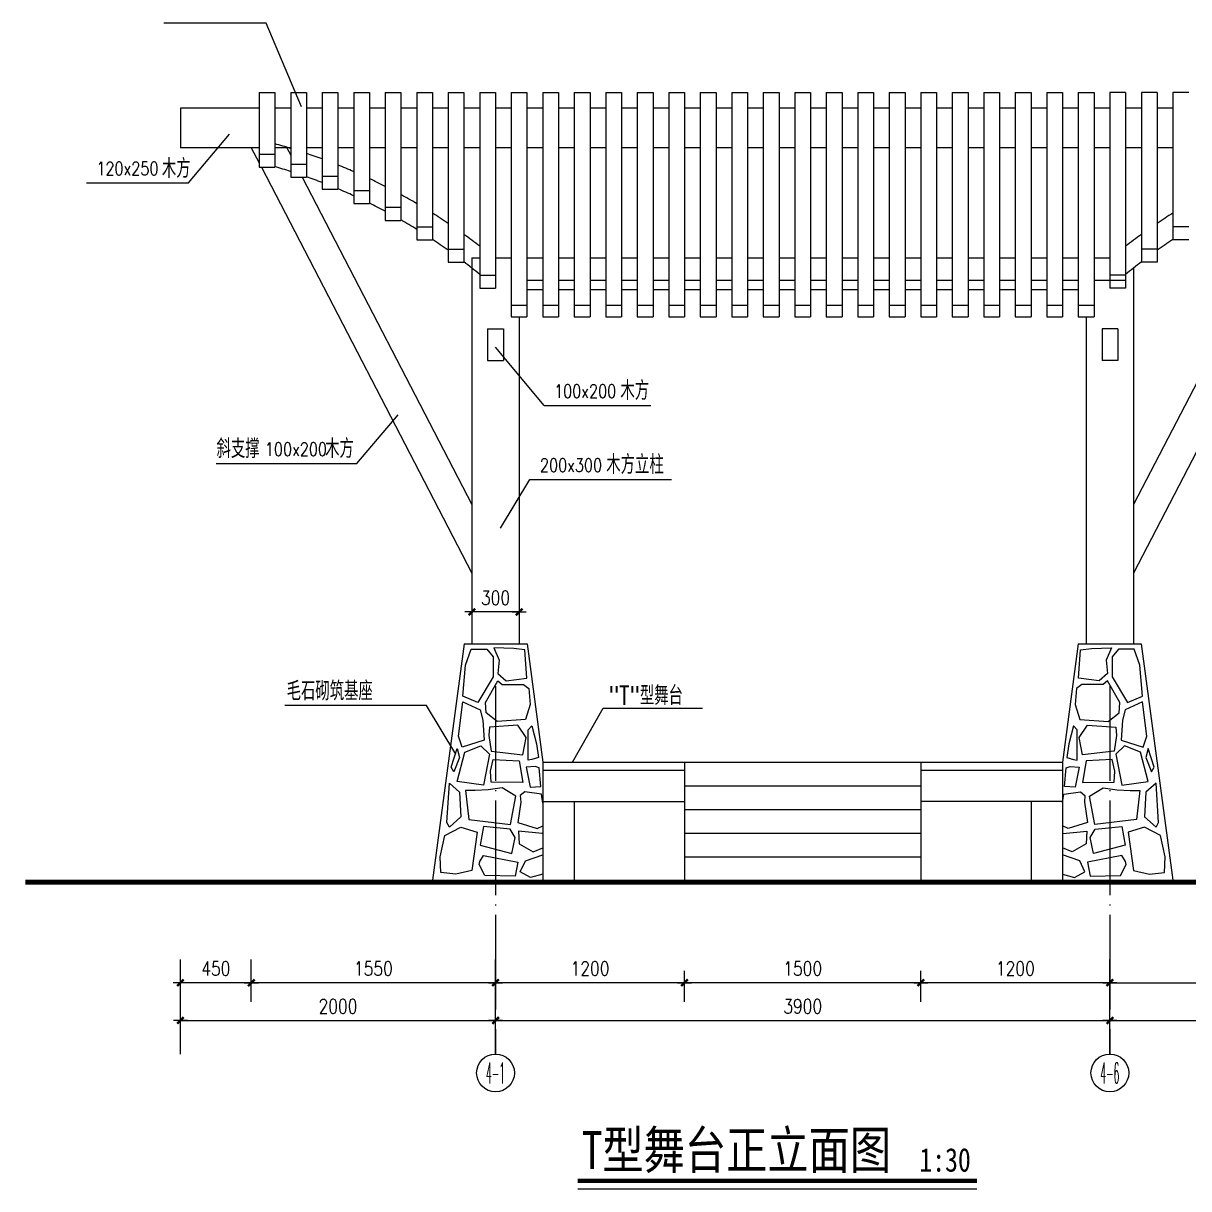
# Model space of a CAD drawing. Extents: x 594538 to 606574, y -114484 to -98989.
# Drawn here: x 594538 to 601937, y -113283 to -105887 of the extents above; entities that cross this region are included whole.
import ezdxf
from ezdxf.enums import TextEntityAlignment as Align

# ---------------------------------------------------------------- set-up
doc = ezdxf.new("R2010")
doc.units = 0
doc.header["$LTSCALE"] = 300
doc.header["$MEASUREMENT"] = 0
doc.header["$PDMODE"] = 3
doc.linetypes.add('DOTE', pattern=[2.42, 2, -0.2, 0.02, -0.2])
doc.layers.get('0').update_dxf_attribs({"linetype": 'CONTINUOUS'})
doc.layers.get('DEFPOINTS').update_dxf_attribs({"linetype": 'CONTINUOUS'})
for name, color, linetype in [('AXIS', 3, 'CONTINUOUS'), ('AXIS_TEXT', 7, 'CONTINUOUS'), ('CU', 255, 'CONTINUOUS'), ('DOTE', 1, 'DOTE'), ('PUB_DIM', 200, 'CONTINUOUS'), ('PUB_TEXT', 7, 'CONTINUOUS'), ('木构架', 73, 'CONTINUOUS'), ('柱', 2, 'CONTINUOUS'), ('石头', 44, 'CONTINUOUS')]:
    doc.layers.add(name, color=color, linetype=linetype)
doc.styles.add('-黑体', font='SIMHEI.TTF', dxfattribs={"width": 0.8})
doc.styles.add('_HT', font='txt.shx', dxfattribs={"width": 0.8, "bigfont": 'HT.shx'})
doc.styles.add('COMPLEX', font='COMPLEX')
doc.styles.add('DIM_FONT', font='SIMPLEX.shx', dxfattribs={"width": 0.8})
doc.dimstyles.new('AXIS30', dxfattribs={"dimscale": 0.3, "dimtxt": 300, "dimasz": 1, "dimexe": 250, "dimexo": 300, "dimgap": 150, "dimtad": 1, "dimdec": 0, "dimzin": 0, "dimtxsty": 'DIM_FONT', "dimblk": '_DIMX', "dimblk1": 'DOTSMALL', "dimblk2": 'DOTSMALL', "dimcen": 150, "dimse1": 1, "dimse2": 1, "dimclrt": 7, "dimazin": 3, "dimtfac": 150, "dimtdec": 0, "dimtix": 1, "dimtmove": 0, "dimatfit": 3, "dimtolj": 1, "dimtzin": 0})
doc.dimstyles.new('DIMN30', dxfattribs={"dimscale": 0.3, "dimtxt": 300, "dimasz": 1, "dimexe": 250, "dimexo": 300, "dimgap": 150, "dimtad": 1, "dimdec": 0, "dimzin": 0, "dimtxsty": 'DIM_FONT', "dimblk": '_DIMX', "dimblk1": 'DOTSMALL', "dimblk2": 'DOTSMALL', "dimcen": 150, "dimclrt": 7, "dimazin": 3, "dimtfac": 150, "dimtdec": 0, "dimtix": 1, "dimtmove": 0, "dimatfit": 3, "dimtolj": 1, "dimtzin": 0})

# ---------------------------------------------------------------- blocks, each defined once
blk = doc.blocks.new('_DIMX')
blk.add_line((-150, 0), (150, 0))
at = {"const_width": 50}
blk.add_lwpolyline([(-70, -70), (70, 70)], dxfattribs=at)
blk = doc.blocks.new('*D30')
at = {"color": 0, "linetype": 'BYBLOCK'}
blk.add_line((606177.1, -114446.1), (605877.7, -114446.1), dxfattribs=at)
at = {"layer": 'DEFPOINTS', "color": 0, "linetype": 'BYBLOCK'}
for p in [(605877.4, -113446.1), (606177.4, -113446.1), (605877.4, -114446.1)]:
    blk.add_point(p, dxfattribs=at)
at = {"color": 0, "linetype": 'BYBLOCK', "xscale": 0.3, "yscale": 0.3, "zscale": 0.3}
for p, rotation in [((605877.4, -114446.1), 179.9999999999972), ((606177.4, -114446.1), 359.9999999999973)]:
    blk.add_blockref('_DIMX', p, dxfattribs=dict(at, rotation=rotation))
at = {"color": 7, "linetype": 'BYBLOCK', "insert": (606027.4, -114356.1), "char_height": 90, "attachment_point": 5, "style": 'DIM_FONT'}
blk.add_mtext('\\A1;300', dxfattribs=at)
blk = doc.blocks.new('_DOTSMALL')
at = {"color": 0, "linetype": 'BYBLOCK', "const_width": 0.5}
blk.add_lwpolyline([(-0.0625, 0, 1), (0.0625, 0, 1)], format="xyb", close=True, dxfattribs=at)
blk = doc.blocks.new('_AXISO')
blk.add_circle((0, 0), 0.5)
at = {"layer": 'AXIS_TEXT', "style": 'COMPLEX', "width": 1.041667}
blk.add_attdef('A', text='', height=0.56, dxfattribs=at).set_placement((-0.25, -0.28), (0.25, -0.28), align=Align.FIT)
blk = doc.blocks.new('*D161')
at = {"color": 0, "linetype": 'BYBLOCK'}
for p, q in [((601230.4, -122745.1), (601230.4, -122548.8)), ((602430.4, -122745.1), (602430.4, -122548.8)), ((602430.1, -122623.8), (601230.7, -122623.8))]:
    blk.add_line(p, q, dxfattribs=at)
at = {"layer": 'DEFPOINTS', "color": 0, "linetype": 'BYBLOCK'}
for p in [(601230.4, -122623.8), (601230.4, -122835.1), (602430.4, -122835.1)]:
    blk.add_point(p, dxfattribs=at)
at = {"color": 0, "linetype": 'BYBLOCK', "xscale": 0.3, "yscale": 0.3, "zscale": 0.3, "rotation": 180}
blk.add_blockref('_DIMX', (601230.4, -122623.8), dxfattribs=at)
at = {"color": 0, "linetype": 'BYBLOCK', "xscale": 0.3, "yscale": 0.3, "zscale": 0.3}
blk.add_blockref('_DIMX', (602430.4, -122623.8), dxfattribs=at)
at = {"color": 7, "linetype": 'BYBLOCK', "insert": (601830.4, -122533.8), "char_height": 90, "attachment_point": 5, "style": 'DIM_FONT'}
blk.add_mtext('\\A1;1200', dxfattribs=at)
blk = doc.blocks.new('*D162')
at = {"color": 0, "linetype": 'BYBLOCK'}
for p, q in [((599730.4, -122745.1), (599730.4, -122548.8)), ((601230.4, -122745.1), (601230.4, -122548.8)), ((601230.1, -122623.8), (599730.7, -122623.8))]:
    blk.add_line(p, q, dxfattribs=at)
at = {"layer": 'DEFPOINTS', "color": 0, "linetype": 'BYBLOCK'}
for p in [(599730.4, -122623.8), (599730.4, -122835.1), (601230.4, -122835.1)]:
    blk.add_point(p, dxfattribs=at)
at = {"color": 0, "linetype": 'BYBLOCK', "xscale": 0.3, "yscale": 0.3, "zscale": 0.3, "rotation": 180}
blk.add_blockref('_DIMX', (599730.4, -122623.8), dxfattribs=at)
at = {"color": 0, "linetype": 'BYBLOCK', "xscale": 0.3, "yscale": 0.3, "zscale": 0.3}
blk.add_blockref('_DIMX', (601230.4, -122623.8), dxfattribs=at)
at = {"color": 7, "linetype": 'BYBLOCK', "insert": (600480.4, -122533.8), "char_height": 90, "attachment_point": 5, "style": 'DIM_FONT'}
blk.add_mtext('\\A1;1500', dxfattribs=at)
blk = doc.blocks.new('*D163')
at = {"color": 0, "linetype": 'BYBLOCK'}
for p, q in [((598530.4, -122745.1), (598530.4, -122548.8)), ((599730.4, -122745.1), (599730.4, -122548.8)), ((599730.1, -122623.8), (598530.7, -122623.8))]:
    blk.add_line(p, q, dxfattribs=at)
at = {"layer": 'DEFPOINTS', "color": 0, "linetype": 'BYBLOCK'}
for p in [(598530.4, -122623.8), (598530.4, -122835.1), (599730.4, -122835.1)]:
    blk.add_point(p, dxfattribs=at)
at = {"color": 0, "linetype": 'BYBLOCK', "xscale": 0.3, "yscale": 0.3, "zscale": 0.3, "rotation": 180}
blk.add_blockref('_DIMX', (598530.4, -122623.8), dxfattribs=at)
at = {"color": 0, "linetype": 'BYBLOCK', "xscale": 0.3, "yscale": 0.3, "zscale": 0.3}
blk.add_blockref('_DIMX', (599730.4, -122623.8), dxfattribs=at)
at = {"color": 7, "linetype": 'BYBLOCK', "insert": (599130.4, -122533.8), "char_height": 90, "attachment_point": 5, "style": 'DIM_FONT'}
blk.add_mtext('\\A1;1200', dxfattribs=at)
blk = doc.blocks.new('*D164')
at = {"color": 0, "linetype": 'BYBLOCK'}
blk.add_line((595536.5, -112215.5), (597535.9, -112215.5), dxfattribs=at)
at = {"layer": 'DEFPOINTS', "color": 0, "linetype": 'BYBLOCK'}
for p in [(597536.2, -112215.5), (595536.2, -113215.5), (597536.2, -113215.5)]:
    blk.add_point(p, dxfattribs=at)
at = {"color": 0, "linetype": 'BYBLOCK', "xscale": 0.3, "yscale": 0.3, "zscale": 0.3, "rotation": 180}
blk.add_blockref('_DIMX', (595536.2, -112215.5), dxfattribs=at)
at = {"color": 0, "linetype": 'BYBLOCK', "xscale": 0.3, "yscale": 0.3, "zscale": 0.3}
blk.add_blockref('_DIMX', (597536.2, -112215.5), dxfattribs=at)
at = {"color": 7, "linetype": 'BYBLOCK', "insert": (596536.2, -112125.5), "char_height": 90, "attachment_point": 5, "style": 'DIM_FONT'}
blk.add_mtext('\\A1;2000', dxfattribs=at)
blk = doc.blocks.new('*D165')
at = {"color": 0, "linetype": 'BYBLOCK'}
blk.add_line((597536.5, -112215.5), (601435.9, -112215.5), dxfattribs=at)
at = {"layer": 'DEFPOINTS', "color": 0, "linetype": 'BYBLOCK'}
for p in [(601436.2, -112215.5), (597536.2, -113215.5), (601436.2, -113215.5)]:
    blk.add_point(p, dxfattribs=at)
at = {"color": 0, "linetype": 'BYBLOCK', "xscale": 0.3, "yscale": 0.3, "zscale": 0.3, "rotation": 180}
blk.add_blockref('_DIMX', (597536.2, -112215.5), dxfattribs=at)
at = {"color": 0, "linetype": 'BYBLOCK', "xscale": 0.3, "yscale": 0.3, "zscale": 0.3}
blk.add_blockref('_DIMX', (601436.2, -112215.5), dxfattribs=at)
at = {"color": 7, "linetype": 'BYBLOCK', "insert": (599486.2, -112125.5), "char_height": 90, "attachment_point": 5, "style": 'DIM_FONT'}
blk.add_mtext('\\A1;3900', dxfattribs=at)
blk = doc.blocks.new('*D166')
at = {"color": 0, "linetype": 'BYBLOCK'}
blk.add_line((601436.5, -112215.5), (603435.9, -112215.5), dxfattribs=at)
at = {"layer": 'DEFPOINTS', "color": 0, "linetype": 'BYBLOCK'}
for p in [(603436.2, -112215.5), (601436.2, -113215.5), (603436.2, -113215.5)]:
    blk.add_point(p, dxfattribs=at)
at = {"color": 0, "linetype": 'BYBLOCK', "xscale": 0.3, "yscale": 0.3, "zscale": 0.3, "rotation": 180}
blk.add_blockref('_DIMX', (601436.2, -112215.5), dxfattribs=at)
at = {"color": 0, "linetype": 'BYBLOCK', "xscale": 0.3, "yscale": 0.3, "zscale": 0.3}
blk.add_blockref('_DIMX', (603436.2, -112215.5), dxfattribs=at)
at = {"color": 7, "linetype": 'BYBLOCK', "insert": (602436.2, -112125.5), "char_height": 90, "attachment_point": 5, "style": 'DIM_FONT'}
blk.add_mtext('\\A1;2000', dxfattribs=at)
blk = doc.blocks.new('*D168')
at = {"color": 0, "linetype": 'BYBLOCK'}
blk.add_line((601436.5, -111978.3), (602985.9, -111978.3), dxfattribs=at)
at = {"layer": 'DEFPOINTS', "color": 0, "linetype": 'BYBLOCK'}
for p in [(602986.2, -111978.3), (601436.2, -112978.3), (602986.2, -112978.3)]:
    blk.add_point(p, dxfattribs=at)
at = {"color": 0, "linetype": 'BYBLOCK', "xscale": 0.3, "yscale": 0.3, "zscale": 0.3, "rotation": 180}
blk.add_blockref('_DIMX', (601436.2, -111978.3), dxfattribs=at)
at = {"color": 0, "linetype": 'BYBLOCK', "xscale": 0.3, "yscale": 0.3, "zscale": 0.3}
blk.add_blockref('_DIMX', (602986.2, -111978.3), dxfattribs=at)
at = {"color": 7, "linetype": 'BYBLOCK', "insert": (602211.2, -111888.3), "char_height": 90, "attachment_point": 5, "style": 'DIM_FONT'}
blk.add_mtext('\\A1;1550', dxfattribs=at)
blk = doc.blocks.new('*D170')
at = {"color": 0, "linetype": 'BYBLOCK'}
blk.add_line((597535.3, -111976), (595985.9, -111976), dxfattribs=at)
at = {"layer": 'DEFPOINTS', "color": 0, "linetype": 'BYBLOCK'}
for p in [(595985.6, -111976), (595985.6, -112976), (597535.6, -112976)]:
    blk.add_point(p, dxfattribs=at)
at = {"color": 0, "linetype": 'BYBLOCK', "xscale": 0.3, "yscale": 0.3, "zscale": 0.3, "rotation": 180}
blk.add_blockref('_DIMX', (595985.6, -111976), dxfattribs=at)
at = {"color": 0, "linetype": 'BYBLOCK', "xscale": 0.3, "yscale": 0.3, "zscale": 0.3}
blk.add_blockref('_DIMX', (597535.6, -111976), dxfattribs=at)
at = {"color": 7, "linetype": 'BYBLOCK', "insert": (596760.6, -111886), "char_height": 90, "attachment_point": 5, "style": 'DIM_FONT'}
blk.add_mtext('\\A1;1550', dxfattribs=at)
blk = doc.blocks.new('*D171')
at = {"color": 0, "linetype": 'BYBLOCK'}
blk.add_line((595985.3, -111976), (595535.9, -111976), dxfattribs=at)
at = {"layer": 'DEFPOINTS', "color": 0, "linetype": 'BYBLOCK'}
for p in [(595535.6, -111976), (595535.6, -112976), (595985.6, -112976)]:
    blk.add_point(p, dxfattribs=at)
at = {"color": 0, "linetype": 'BYBLOCK', "xscale": 0.3, "yscale": 0.3, "zscale": 0.3, "rotation": 180}
blk.add_blockref('_DIMX', (595535.6, -111976), dxfattribs=at)
at = {"color": 0, "linetype": 'BYBLOCK', "xscale": 0.3, "yscale": 0.3, "zscale": 0.3}
blk.add_blockref('_DIMX', (595985.6, -111976), dxfattribs=at)
at = {"color": 7, "linetype": 'BYBLOCK', "insert": (595760.6, -111886), "char_height": 90, "attachment_point": 5, "style": 'DIM_FONT'}
blk.add_mtext('\\A1;450', dxfattribs=at)

msp = doc.modelspace()

# ---------------------------------------------------------------- linework, layer by layer
at = {"layer": 'AXIS'}
for p, q in [((595985.8, -106676), (596035.9, -106772.6)), ((596211.1, -106676), (596235.9, -106723.8)), ((596049.9, -106799.6), (597386.2, -109376)), ((602922.5, -106799.6), (601586.2, -109376)), ((596308.2, -106863.2), (597386.2, -108941.6)), ((602664.2, -106863.2), (601586.2, -108941.6)), ((595536.2, -112428.6), (595536.2, -111828.6)), ((595985.6, -112097.3), (595985.6, -111828.6)), ((597536.2, -112428.6), (597536.2, -111828.6)), ((601436.2, -112428.6), (601436.2, -111828.6))]:
    msp.add_line(p, q, dxfattribs=at)
at = {"layer": 'CU'}
msp.add_line((594551.9, -111326), (605336.8, -111326), dxfattribs=at)
at = {"layer": 'CU', "const_width": 27}
msp.add_lwpolyline([(594551.9, -111339.5), (605336.8, -111339.5)], dxfattribs=at)
at = {"layer": 'DOTE'}
for p, q in [((597536.2, -110093.6), (597536.2, -112428.6)), ((601436.2, -110093.6), (601436.2, -112428.6))]:
    msp.add_line(p, q, dxfattribs=at)
at = {"layer": 'PUB_DIM'}
for p, q in [((596079.3, -105886.6), (595431.4, -105886.6)), ((596304, -106417.7), (596079.3, -105886.6)), ((595586.7, -106898.4), (595848.2, -106589.6)), ((594938.8, -106898.4), (595586.7, -106898.4)), ((597844.6, -108311.8), (597536.9, -107941.8)), ((596656.4, -108680.1), (596917.9, -108371.4)), ((597844.6, -108311.8), (598521.9, -108311.8)), ((595763.4, -108680.1), (596656.4, -108680.1)), ((597567.6, -109091.3), (597754.8, -108781.4)), ((597754.8, -108781.4), (598654, -108781.4)), ((597097.3, -110216.1), (596198.1, -110216.1)), ((597284.4, -110526.1), (597097.3, -110216.1)), ((598025.6, -110576), (598218.8, -110233.6)), ((598218.8, -110233.6), (598849, -110233.6))]:
    msp.add_line(p, q, dxfattribs=at)
at = {"layer": '木构架'}
for p, q in [((596035.9, -106326), (596035.9, -106799.6)), ((596035.9, -106326), (596135.9, -106326)), ((596135.9, -106326), (596135.9, -106799.6)), ((596235.9, -106326), (596235.9, -106863.2)), ((596235.9, -106326), (596335.9, -106326)), ((596335.9, -106326), (596335.9, -106863.2)), ((596435.9, -106326), (596435.9, -106940.1)), ((596435.9, -106326), (596535.9, -106326)), ((596535.9, -106326), (596535.9, -106940.1)), ((596635.9, -106326), (596635.9, -107031)), ((596635.9, -106326), (596735.9, -106326)), ((596735.9, -106326), (596735.9, -107031)), ((596835.9, -106326), (596835.9, -107137.4)), ((596835.9, -106326), (596935.9, -106326)), ((596935.9, -106326), (596935.9, -107137.4)), ((597035.9, -106326), (597035.9, -107260.7)), ((597035.9, -106326), (597135.9, -106326)), ((597135.9, -106326), (597135.9, -107260.7)), ((597235.9, -106326), (597235.9, -107403.2)), ((597235.9, -106326), (597335.9, -106326)), ((597335.9, -106326), (597335.9, -107403.2)), ((597435.9, -106326), (597435.9, -107567.9)), ((597435.9, -106326), (597535.9, -106326)), ((597535.9, -106326), (597535.9, -107567.9)), ((597635.9, -106326), (597635.9, -107749.2)), ((597635.9, -106326), (597735.9, -106326)), ((597735.9, -106326), (597735.9, -107749.2)), ((597835.9, -106326), (597835.9, -107749.2)), ((597835.9, -106326), (597935.9, -106326)), ((597935.9, -106326), (597935.9, -107749.2)), ((598035.9, -106326), (598035.9, -107749.2)), ((598035.9, -106326), (598135.9, -106326)), ((598135.9, -106326), (598135.9, -107749.2)), ((598235.9, -106326), (598235.9, -107749.2)), ((598235.9, -106326), (598335.9, -106326)), ((598335.9, -106326), (598335.9, -107749.2)), ((598435.9, -106326), (598435.9, -107749.2)), ((598435.9, -106326), (598535.9, -106326)), ((598535.9, -106326), (598535.9, -107749.2)), ((598635.9, -106326), (598635.9, -107749.2)), ((598635.9, -106326), (598735.9, -106326)), ((598735.9, -106326), (598735.9, -107749.2)), ((598835.9, -106326), (598835.9, -107749.2)), ((598835.9, -106326), (598935.9, -106326)), ((598935.9, -106326), (598935.9, -107749.2)), ((599035.9, -106326), (599035.9, -107749.2)), ((599035.9, -106326), (599135.9, -106326)), ((599135.9, -106326), (599135.9, -107749.2)), ((599235.9, -106326), (599235.9, -107749.2)), ((599235.9, -106326), (599335.9, -106326)), ((599335.9, -106326), (599335.9, -107749.2)), ((599435.9, -106326), (599435.9, -107749.2)), ((599435.9, -106326), (599535.9, -106326)), ((599535.9, -106326), (599535.9, -107749.2)), ((599635.9, -106326), (599635.9, -107749.2)), ((599635.9, -106326), (599735.9, -106326)), ((599735.9, -106326), (599735.9, -107749.2)), ((599835.9, -106326), (599835.9, -107749.2)), ((599835.9, -106326), (599935.9, -106326)), ((599935.9, -106326), (599935.9, -107749.2)), ((600035.9, -106326), (600035.9, -107749.2)), ((600035.9, -106326), (600135.9, -106326)), ((600135.9, -106326), (600135.9, -107749.2)), ((600235.9, -106326), (600235.9, -107749.2)), ((600235.9, -106326), (600335.9, -106326)), ((600335.9, -106326), (600335.9, -107749.2)), ((600435.9, -106326), (600435.9, -107749.2)), ((600435.9, -106326), (600535.9, -106326)), ((600535.9, -106326), (600535.9, -107749.2)), ((600635.9, -106326), (600635.9, -107749.2)), ((600635.9, -106326), (600735.9, -106326)), ((600735.9, -106326), (600735.9, -107749.2)), ((600835.9, -106326), (600835.9, -107749.2)), ((600835.9, -106326), (600935.9, -106326)), ((600935.9, -106326), (600935.9, -107749.2)), ((601035.9, -106326), (601035.9, -107749.2)), ((601035.9, -106326), (601135.9, -106326)), ((601135.9, -106326), (601135.9, -107749.2)), ((601235.9, -106326), (601235.9, -107749.2)), ((601235.9, -106326), (601335.9, -106326)), ((601335.9, -106326), (601335.9, -107749.2)), ((601435.9, -106326), (601435.9, -107567.9)), ((601535.9, -106326), (601435.9, -106326)), ((601535.9, -106326), (601535.9, -107567.9)), ((601636.5, -106326), (601636.5, -107403.2)), ((601736.5, -106326), (601636.5, -106326)), ((601736.5, -106326), (601736.5, -107403.2)), ((601836.5, -106326), (601836.5, -107260.7)), ((601936.5, -106326), (601836.5, -106326)), ((595535.8, -106426), (595535.8, -106676)), ((596035.9, -106426), (595535.8, -106426)), ((596035.9, -106426), (595935.9, -106426)), ((596235.9, -106426), (596135.9, -106426)), ((596435.9, -106426), (596335.9, -106426)), ((596635.9, -106426), (596535.9, -106426)), ((596835.9, -106426), (596735.9, -106426)), ((597035.9, -106426), (596935.9, -106426)), ((597235.9, -106426), (597135.9, -106426)), ((597435.9, -106426), (597335.9, -106426)), ((597635.9, -106426), (597535.9, -106426)), ((597835.9, -106426), (597735.9, -106426)), ((598035.9, -106426), (597935.9, -106426)), ((598235.9, -106426), (598135.9, -106426)), ((598435.9, -106426), (598335.9, -106426)), ((598635.9, -106426), (598535.9, -106426)), ((598835.9, -106426), (598735.9, -106426)), ((599035.9, -106426), (598935.9, -106426)), ((599235.9, -106426), (599135.9, -106426)), ((599435.9, -106426), (599335.9, -106426)), ((599635.9, -106426), (599535.9, -106426)), ((599835.9, -106426), (599735.9, -106426)), ((600035.9, -106426), (599935.9, -106426)), ((600235.9, -106426), (600135.9, -106426)), ((600435.9, -106426), (600335.9, -106426)), ((600635.9, -106426), (600535.9, -106426)), ((600835.9, -106426), (600735.9, -106426)), ((601035.9, -106426), (600935.9, -106426)), ((601235.9, -106426), (601135.9, -106426)), ((601436.5, -106426), (601335.9, -106426)), ((601636.5, -106426), (601536.5, -106426)), ((601836.5, -106426), (601736.5, -106426)), ((596035.9, -106676), (595535.8, -106676)), ((596035.9, -106676), (595935.9, -106676)), ((596235.9, -106676), (596135.9, -106676)), ((596435.9, -106676), (596335.9, -106676)), ((596635.9, -106676), (596535.9, -106676)), ((596835.9, -106676), (596735.9, -106676)), ((597035.9, -106676), (596935.9, -106676)), ((597235.9, -106676), (597135.9, -106676)), ((597435.9, -106676), (597335.9, -106676)), ((597635.9, -106676), (597535.9, -106676)), ((597835.9, -106676), (597735.9, -106676)), ((598035.9, -106676), (597935.9, -106676)), ((598235.9, -106676), (598135.9, -106676)), ((598435.9, -106676), (598335.9, -106676)), ((598635.9, -106676), (598535.9, -106676)), ((598835.9, -106676), (598735.9, -106676)), ((599035.9, -106676), (598935.9, -106676)), ((599235.9, -106676), (599135.9, -106676)), ((599435.9, -106676), (599335.9, -106676)), ((599635.9, -106676), (599535.9, -106676)), ((599835.9, -106676), (599735.9, -106676)), ((600035.9, -106676), (599935.9, -106676)), ((600235.9, -106676), (600135.9, -106676)), ((600435.9, -106676), (600335.9, -106676)), ((600635.9, -106676), (600535.9, -106676)), ((600835.9, -106676), (600735.9, -106676)), ((601035.9, -106676), (600935.9, -106676)), ((601235.9, -106676), (601135.9, -106676)), ((601436.5, -106676), (601335.9, -106676)), ((601636.5, -106676), (601536.5, -106676)), ((601836.5, -106676), (601736.5, -106676)), ((596035.9, -106716.4), (596135.9, -106716.4)), ((596035.9, -106799.6), (596135.9, -106799.6)), ((596235.9, -106780), (596335.9, -106780)), ((596235.9, -106863.2), (596335.9, -106863.2)), ((596435.9, -106856.9), (596535.9, -106856.9)), ((596435.9, -106940.1), (596535.9, -106940.1)), ((596635.9, -106947.8), (596735.9, -106947.8)), ((596635.9, -107031), (596735.9, -107031)), ((596835.9, -107054.2), (596935.9, -107054.2)), ((596835.9, -107137.4), (596935.9, -107137.4)), ((597035.9, -107177.5), (597135.9, -107177.5)), ((601936.5, -107177.5), (601836.5, -107177.5)), ((597035.9, -107260.7), (597135.9, -107260.7)), ((601936.5, -107260.7), (601836.5, -107260.7)), ((597235.9, -107320), (597335.9, -107320)), ((601736.5, -107320), (601636.5, -107320)), ((597235.9, -107403.2), (597335.9, -107403.2)), ((597386.2, -107376), (597386.2, -109825)), ((597386.2, -107376), (597435.9, -107376)), ((597535.9, -107376), (597635.9, -107376)), ((597735.9, -107376), (597835.9, -107376)), ((597935.9, -107376), (598035.9, -107376)), ((598135.9, -107376), (598235.9, -107376)), ((598335.9, -107376), (598435.9, -107376)), ((598535.9, -107376), (598635.9, -107376)), ((598735.9, -107376), (598835.9, -107376)), ((598935.9, -107376), (599035.9, -107376)), ((599135.9, -107376), (599235.9, -107376)), ((599335.9, -107376), (599435.9, -107376)), ((599535.9, -107376), (599635.9, -107376)), ((599735.9, -107376), (599835.9, -107376)), ((599935.9, -107376), (600035.9, -107376)), ((600135.9, -107376), (600235.9, -107376)), ((600335.9, -107376), (600435.9, -107376)), ((600535.9, -107376), (600635.9, -107376)), ((600735.9, -107376), (600835.9, -107376)), ((600935.9, -107376), (601035.9, -107376)), ((601135.9, -107376), (601235.9, -107376)), ((601335.9, -107376), (601436.5, -107376)), ((601736.5, -107403.2), (601636.5, -107403.2)), ((597435.9, -107484.7), (597535.9, -107484.7)), ((601535.9, -107484.7), (601435.9, -107484.7)), ((601586.2, -107440.1), (601586.2, -109826)), ((597435.9, -107567.9), (597535.9, -107567.9)), ((597735.9, -107516), (597835.9, -107516)), ((597935.9, -107516), (598035.9, -107516)), ((598135.9, -107516), (598235.9, -107516)), ((598335.9, -107516), (598435.9, -107516)), ((598535.9, -107516), (598635.9, -107516)), ((598735.9, -107516), (598835.9, -107516)), ((598935.9, -107516), (599035.9, -107516)), ((599135.9, -107516), (599235.9, -107516)), ((599335.9, -107516), (599435.9, -107516)), ((599535.9, -107516), (599635.9, -107516)), ((599735.9, -107516), (599835.9, -107516)), ((599935.9, -107516), (600035.9, -107516)), ((600135.9, -107516), (600235.9, -107516)), ((600335.9, -107516), (600435.9, -107516)), ((600535.9, -107516), (600635.9, -107516)), ((600735.9, -107516), (600835.9, -107516)), ((600935.9, -107516), (601035.9, -107516)), ((601135.9, -107516), (601235.9, -107516)), ((601335.9, -107516), (601535.9, -107516)), ((601535.9, -107567.9), (601435.9, -107567.9)), ((597735.9, -107576), (597835.9, -107576)), ((597935.9, -107576), (598035.9, -107576)), ((598135.9, -107576), (598235.9, -107576)), ((598335.9, -107576), (598435.9, -107576)), ((598535.9, -107576), (598635.9, -107576)), ((598735.9, -107576), (598835.9, -107576)), ((598935.9, -107576), (599035.9, -107576)), ((599135.9, -107576), (599235.9, -107576)), ((599335.9, -107576), (599435.9, -107576)), ((599535.9, -107576), (599635.9, -107576)), ((599735.9, -107576), (599835.9, -107576)), ((599935.9, -107576), (600035.9, -107576)), ((600135.9, -107576), (600235.9, -107576)), ((600335.9, -107576), (600435.9, -107576)), ((600535.9, -107576), (600635.9, -107576)), ((600735.9, -107576), (600835.9, -107576)), ((600935.9, -107576), (601035.9, -107576)), ((601135.9, -107576), (601235.9, -107576)), ((597635.9, -107676), (597735.9, -107676)), ((597835.9, -107676), (597935.9, -107676)), ((598035.9, -107676), (598135.9, -107676)), ((598235.9, -107676), (598335.9, -107676)), ((598435.9, -107676), (598535.9, -107676)), ((598635.9, -107676), (598735.9, -107676)), ((598835.9, -107676), (598935.9, -107676)), ((599035.9, -107676), (599135.9, -107676)), ((599235.9, -107676), (599335.9, -107676)), ((599435.9, -107676), (599535.9, -107676)), ((599635.9, -107676), (599735.9, -107676)), ((599835.9, -107676), (599935.9, -107676)), ((600035.9, -107676), (600135.9, -107676)), ((600235.9, -107676), (600335.9, -107676)), ((600435.9, -107676), (600535.9, -107676)), ((600635.9, -107676), (600735.9, -107676)), ((600835.9, -107676), (600935.9, -107676)), ((601035.9, -107676), (601135.9, -107676)), ((601235.9, -107676), (601335.9, -107676)), ((597635.9, -107749.2), (597735.9, -107749.2)), ((597686.2, -107749.2), (597686.2, -109825)), ((597835.9, -107749.2), (597935.9, -107749.2)), ((598035.9, -107749.2), (598135.9, -107749.2)), ((598235.9, -107749.2), (598335.9, -107749.2)), ((598435.9, -107749.2), (598535.9, -107749.2)), ((598635.9, -107749.2), (598735.9, -107749.2)), ((598835.9, -107749.2), (598935.9, -107749.2)), ((599035.9, -107749.2), (599135.9, -107749.2)), ((599235.9, -107749.2), (599335.9, -107749.2)), ((599435.9, -107749.2), (599535.9, -107749.2)), ((599635.9, -107749.2), (599735.9, -107749.2)), ((599835.9, -107749.2), (599935.9, -107749.2)), ((600035.9, -107749.2), (600135.9, -107749.2)), ((600235.9, -107749.2), (600335.9, -107749.2)), ((600435.9, -107749.2), (600535.9, -107749.2)), ((600635.9, -107749.2), (600735.9, -107749.2)), ((600835.9, -107749.2), (600935.9, -107749.2)), ((601035.9, -107749.2), (601135.9, -107749.2)), ((601235.9, -107749.2), (601335.9, -107749.2)), ((601286.2, -107749.2), (601286.2, -109826)), ((597486.2, -107826), (597586.2, -107826)), ((597486.2, -107826), (597486.2, -108026)), ((597586.2, -107826), (597586.2, -108026)), ((601486.2, -107826), (601386.2, -107826)), ((601386.2, -107826), (601386.2, -108026)), ((601486.2, -107826), (601486.2, -108026)), ((597486.2, -108026), (597586.2, -108026)), ((601486.2, -108026), (601386.2, -108026)), ((597836.2, -110576), (597836.2, -111326)), ((597836.3, -110576), (601135.6, -110576)), ((598736.2, -110576), (598736.2, -111326)), ((600236.2, -110576), (600236.2, -111326)), ((601136.2, -110576), (601136.2, -111326)), ((597836.3, -110626), (598736.2, -110626)), ((600236.2, -110626), (601136.2, -110626)), ((598736.2, -110726), (600236.2, -110726)), ((597836.3, -110826), (598736.2, -110826)), ((598036.2, -110826), (598036.2, -111326)), ((598736.2, -110876), (600236.2, -110876)), ((601136.1, -110826), (600236.2, -110826)), ((600936.2, -110826), (600936.2, -111326)), ((598736.2, -111026), (600236.2, -111026)), ((598736.2, -111176), (600236.2, -111176))]:
    msp.add_line(p, q, dxfattribs=at)
at = {"layer": '柱'}
for p, q in [((597336.1, -109826), (597136.2, -111326)), ((597336.1, -109826), (597736.3, -109826)), ((597736.3, -109826), (597836.3, -110576)), ((601235.5, -109826), (601135.6, -110576)), ((601235.5, -109826), (601635.8, -109826)), ((601635.8, -109826), (601835.6, -111326))]:
    msp.add_line(p, q, dxfattribs=at)
at = {"layer": '柱', "const_width": 27}
msp.add_lwpolyline([(598057.7, -113233.2), (600591.6, -113233.2)], dxfattribs=at)
at = {"layer": '柱'}
msp.add_lwpolyline([(598057.7, -113283.2), (600591.6, -113283.2)], dxfattribs=at)
for centre, radius, start, end in [((595144.8, -110257.7), 3740, 73.04733, 74.64234), ((595144.8, -110257.7), 3740, 69.81469, 71.43867), ((595144.8, -110257.7), 3600, 72.36688, 74.02946), ((595144.8, -110257.7), 3740, 66.51347, 68.17361), ((595144.8, -110257.7), 3600, 68.99334, 70.68881), ((595144.8, -110257.7), 3740, 63.12732, 64.83215), ((595144.8, -110257.7), 3600, 65.54163, 67.27837), ((595144.8, -110257.7), 3740, 59.63642, 61.39638), ((595144.8, -110257.7), 3600, 61.99247, 63.78059), ((595144.8, -110257.7), 3740, 56.01601, 57.8442), ((603827, -110257.7), 3740, 122.1558, 123.98399), ((595144.8, -110257.7), 3600, 58.32212, 60.17416), ((595144.8, -110257.7), 3600, 54.5003, 56.43237), ((595144.8, -110257.7), 3740, 52.22271, 54.1476), ((603827, -110257.7), 3740, 125.8524, 127.77729), ((603827, -110257.7), 3600, 123.56763, 125.4997), ((595144.8, -110257.7), 3600, 50.47485, 52.52058), ((603827, -110257.7), 3600, 127.47942, 129.52515)]:
    msp.add_arc(centre, radius, start, end, dxfattribs=at)
at = {"layer": '石头'}
for points in [[(597382.2, -109858.3), (597480.5, -109858.3), (597521.5, -109907.4), (597521.5, -110034.4), (597423.2, -110198.2), (597328.9, -110157.3), (597345.3, -109960.7)], [(597525.6, -109850.1), (597558.4, -109927.9), (597550.2, -110013.9), (597603.5, -110059), (597734.6, -110042.6), (597722.3, -109862.4), (597652.7, -109854.2)], [(601446.2, -109850.1), (601413.4, -109927.9), (601421.6, -110013.9), (601368.4, -110059), (601237.2, -110042.6), (601249.5, -109862.4), (601319.2, -109854.2)], [(601589.7, -109858.3), (601491.3, -109858.3), (601450.3, -109907.4), (601450.3, -110034.4), (601548.7, -110198.2), (601642.9, -110157.3), (601626.5, -109960.7)], [(597550.2, -110059), (597578.9, -110083.5), (597714.1, -110083.5), (597746.9, -110108.1), (597755.1, -110210.5), (597726.4, -110304.7), (597546.1, -110317), (597476.4, -110263.7), (597472.3, -110198.2)], [(601421.6, -110059), (601393, -110083.5), (601257.7, -110083.5), (601224.9, -110108.1), (601216.7, -110210.5), (601245.4, -110304.7), (601425.7, -110317), (601495.4, -110263.7), (601499.5, -110198.2)], [(597328.9, -110194.1), (597439.6, -110243.3), (597456, -110308.8), (597464.1, -110435.8), (597324.8, -110480.8), (597300.2, -110411.2)], [(601642.9, -110194.1), (601532.3, -110243.3), (601515.9, -110308.8), (601507.7, -110435.8), (601647, -110480.8), (601671.6, -110411.2)], [(597496.9, -110353.8), (597492.8, -110407.1), (597509.2, -110505.4), (597710, -110529.9), (597730.5, -110419.4), (597677.2, -110341.6)], [(597767.4, -110345.7), (597796.1, -110460.3), (597808.4, -110546.3), (597767.4, -110558.6), (597742.8, -110562.7), (597742.8, -110472.6), (597742.8, -110370.2)], [(601204.4, -110345.7), (601175.8, -110460.3), (601163.5, -110546.3), (601204.4, -110558.6), (601229, -110562.7), (601229, -110472.6), (601229, -110370.2)], [(601474.9, -110353.8), (601479, -110407.1), (601462.6, -110505.4), (601261.8, -110529.9), (601241.3, -110419.4), (601294.6, -110341.6)], [(597292, -110489), (597308.4, -110546.3), (597271.5, -110636.4), (597255.1, -110607.8)], [(597443.7, -110472.6), (597496.9, -110525.9), (597460, -110722.4), (597292, -110697.9), (597341.2, -110513.6)], [(601528.2, -110472.6), (601474.9, -110525.9), (601511.8, -110722.4), (601679.8, -110697.9), (601630.6, -110513.6)], [(601679.8, -110489), (601663.4, -110546.3), (601700.3, -110636.4), (601716.7, -110607.8)], [(597521.5, -110558.6), (597685.4, -110566.8), (597710, -110706.1), (597509.2, -110702), (597505.1, -110632.3)], [(601450.3, -110558.6), (601286.4, -110566.8), (601261.8, -110706.1), (601462.6, -110702), (601466.7, -110632.3)], [(597730.5, -110607.8), (597755.1, -110734.7), (597824.8, -110730.6), (597812.5, -110611.9), (597787.9, -110603.7)], [(601241.3, -110607.8), (601216.7, -110734.7), (601147.1, -110730.6), (601159.4, -110611.9), (601184, -110603.7)], [(597242.9, -110710.1), (597308.4, -110767.5), (597316.6, -110923.1), (597242.9, -110988.6), (597226.5, -110960)], [(597345.3, -110755.2), (597365.8, -110939.5), (597632.2, -110972.3), (597664.9, -110792.1), (597578.9, -110738.8), (597488.7, -110751.1), (597406.8, -110755.2)], [(601626.5, -110755.2), (601606, -110939.5), (601339.7, -110972.3), (601306.9, -110792.1), (601393, -110738.8), (601483.1, -110751.1), (601565.1, -110755.2)], [(601729, -110710.1), (601663.4, -110767.5), (601655.2, -110923.1), (601729, -110988.6), (601745.4, -110960)], [(597214.2, -111041.9), (597316.6, -110988.6), (597419.1, -111021.4), (597386.3, -111263), (597283.8, -111287.6), (597189.6, -111275.3), (597185.5, -111177)], [(597460, -110984.5), (597439.6, -111103.3), (597640.4, -111156.6), (597660.8, -111054.2), (597628.1, -111000.9)], [(601511.8, -110984.5), (601532.3, -111103.3), (601331.5, -111156.6), (601311, -111054.2), (601343.8, -111000.9)], [(601757.7, -111041.9), (601655.2, -110988.6), (601552.8, -111021.4), (601585.6, -111263), (601688, -111287.6), (601782.3, -111275.3), (601786.4, -111177)], [(597460, -111168.8), (597677.2, -111209.8), (597660.8, -111299.9), (597468.2, -111295.8), (597431.4, -111226.2), (597435.5, -111205.7)], [(601511.8, -111168.8), (601294.6, -111209.8), (601311, -111299.9), (601503.6, -111295.8), (601540.5, -111226.2), (601536.4, -111205.7)]]:
    msp.add_lwpolyline(points, close=True, dxfattribs=at)
for points in [[(597836.2, -110837.3), (597828.9, -110779.8), (597722.3, -110763.4), (597693.6, -110788), (597697.7, -110828.9), (597677.2, -110960), (597800.2, -110996.8), (597836.2, -110980.2)], [(601136.2, -110832.7), (601143, -110779.8), (601249.5, -110763.4), (601278.2, -110788), (601274.1, -110828.9), (601294.6, -110960), (601171.7, -110996.8), (601136.2, -110980.5)], [(597836.2, -111030.9), (597833, -111029.6), (597681.3, -111013.2), (597685.4, -111095.1), (597775.6, -111144.3), (597836.2, -111120)], [(601136.2, -111030.7), (601138.9, -111029.6), (601290.5, -111013.2), (601286.4, -111095.1), (601196.3, -111144.3), (601136.2, -111120.3)], [(597836.2, -111287.3), (597759.2, -111308.1), (597693.6, -111271.2), (597726.4, -111201.6), (597836.2, -111164.1)], [(601136.2, -111287.4), (601212.6, -111308.1), (601278.2, -111271.2), (601245.4, -111201.6), (601136.2, -111164.3)]]:
    msp.add_lwpolyline(points, dxfattribs=at)

# ---------------------------------------------------------------- block references
at = {"layer": 'AXIS'}
ref = msp.add_blockref('_AXISO', (597536.2, -112548.6), dxfattribs=dict(at, xscale=239.9999999999999, yscale=239.9999999999999, zscale=239.9999999999999))
ref.add_attrib('A', '4-1', dxfattribs={"layer": 'AXIS_TEXT', "height": 134.4, "style": 'COMPLEX', "width": 0.334821}).set_placement((597476.2, -112615.8), (597596.2, -112615.8), align=Align.FIT)
ref = msp.add_blockref('_AXISO', (601436.2, -112548.6), dxfattribs=dict(at, xscale=239.9999999999999, yscale=239.9999999999999, zscale=239.9999999999999))
ref.add_attrib('A', '4-6', dxfattribs={"layer": 'AXIS_TEXT', "height": 134.4, "style": 'COMPLEX', "width": 0.307377}).set_placement((601376.2, -112615.8), (601496.2, -112615.8), align=Align.FIT)

# ---------------------------------------------------------------- texts
at = {"layer": 'PUB_TEXT', "width": 0.8}
for s, height, style, p in [('木方 ', 120, '_HT', (595418.1, -106867.7)), ('120x250', 84, '_HT', (595002.1, -106850.3)), ('木方 ', 120, '_HT', (598328.9, -108277.5)), ('100x200', 84, '_HT', (597907.8, -108263.8)), ('斜支撑', 120, '_HT', (595765, -108645.8)), ('木方 ', 120, '_HT', (596454.2, -108645.8)), ('100x200', 84, '_HT', (596071.8, -108632.1)), ('200x300', 84, '_HT', (597818.1, -108733.3)), ('木方立柱', 120, '_HT', (598239.2, -108747)), ('毛石砌筑基座', 120, '_HT', (596209.9, -110183.9)), ('"T"型舞台', 120, '_HT', (598254.7, -110212.9)), ('T型舞台正立面图', 240, '-黑体', (598083.7, -113157.2)), ('1:30', 150, '-黑体', (600226.9, -113175.2))]:
    msp.add_text(s, height=height, dxfattribs=dict(at, style=style)).set_placement(p)

# ---------------------------------------------------------------- dimensions: what is measured, and where the dimension line sits
at = {"layer": 'PUB_DIM'}
for p1, p2, distance, dimstyle, picture, middle, set_off in [((597686.2, -108622.6), (597386.2, -108622.6), 1000, 'AXIS30', '*D30', (597536.2, -109532.6), (-8491.2, 4823.5)), ((598736.2, -112187.3), (597536.2, -112187.3), -211.3, 'DIMN30', '*D163', (598136.2, -111886), (-994.2, 10647.8)), ((600236.2, -112187.3), (598736.2, -112187.3), -211.3, 'DIMN30', '*D162', (599486.2, -111886), (-994.2, 10647.8)), ((601436.2, -112187.3), (600236.2, -112187.3), -211.3, 'DIMN30', '*D161', (600836.2, -111886), (-994.2, 10647.8)), ((601436.2, -112976), (602986.2, -112976), 1000, 'AXIS30', '*D168', (602211.2, -111886), (0, 2.3))]:
    dim = msp.add_aligned_dim(p1=p1, p2=p2, distance=distance, dimstyle=dimstyle, dxfattribs=at)
    dim.commit()
    dim.dimension.update_dxf_attribs({"geometry": picture, "text_midpoint": middle, "insert": set_off})
for p1, p2, distance, picture, middle in [((595985.6, -112976), (595535.6, -112976), -1000, '*D171', (595760.6, -111886)), ((597535.6, -112976), (595985.6, -112976), -1000, '*D170', (596760.6, -111886)), ((595536.2, -113215.5), (597536.2, -113215.5), 1000, '*D164', (596536.2, -112125.5)), ((597536.2, -113215.5), (601436.2, -113215.5), 1000, '*D165', (599486.2, -112125.5)), ((601436.2, -113215.5), (603436.2, -113215.5), 1000, '*D166', (602436.2, -112125.5))]:
    dim = msp.add_aligned_dim(p1=p1, p2=p2, distance=distance, dimstyle='AXIS30', dxfattribs=at)
    dim.commit()
    dim.dimension.update_dxf_attribs({"geometry": picture, "text_midpoint": middle})

doc.saveas('drawing.dxf')
